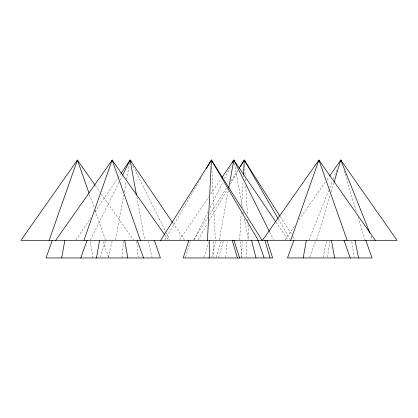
<?xml version="1.0" encoding="UTF-8"?>
<svg xmlns="http://www.w3.org/2000/svg" width="418" height="418" viewBox="0 0 418 418"><rect width="100%" height="100%" fill="white"/><g stroke="black" fill="none" stroke-linecap="round" stroke-linejoin="round"><path stroke-width="0.31" stroke-dasharray="2.09 1.57" d="M241.724 257.3L242.184 241.682M239.686 239.733L241.254 212.522M241.594 206.691L243.083 180.78M243.307 176.892L243.38 175.597M121.988 257.953L123.493 241.635M225.751 257.321L227.199 241.635M327.378 257.321L329.792 241.635M115.603 239.739L123.728 195.112M124.308 191.925L126.163 181.725M126.628 179.176L129.528 163.234M219.314 239.739L228.364 190.012M323.145 257.321L326.322 241.635M108.079 257.321L112.358 240.381M211.785 257.321L215.745 241.635M218.661 257.347L223.64 240.381M185.576 257.347L190.242 241.588M316.666 239.754L330.236 194.919M331.181 191.81L333.82 183.089M216.106 257.347L221.19 241.588M100.007 257.347L105.441 241.588M203.712 257.347L208.937 242.194M309.728 257.347L315.334 241.588M309.043 239.775L328.767 190.247M329.729 187.834L332.373 181.187M333.334 178.773L336.945 169.713M90.455 239.796L119.109 182.17M120.269 179.839L122.291 175.764M194.166 239.796L208.054 211.858M210.082 207.783L223.107 181.584M224.555 178.674L230.631 166.453M198.169 239.817L207.584 223.525M208.885 221.279L227.392 189.26M230.318 184.202L238.108 170.722M164.911 239.817L201.915 176.339M193.565 239.827L207.903 217.271M209.653 214.518L226.791 187.562M230.987 180.957L237.633 170.502M75.914 239.838L90.931 217.736M94.954 211.806L117.657 178.381M118.022 177.838L120.588 174.066M179.625 239.838L208.916 196.711M210.745 194.015L220.997 178.92M284.857 239.848L294.554 226.013M299.027 219.633L325.502 181.861M326.996 179.735L329.232 176.542M164.891 235.057L168.261 239.848M95.335 185.587L99.824 191.966M101.323 194.098L133.488 239.848M275.922 222.047L288.007 239.838M172.947 223.128L184.296 239.838M280.306 216.723L292.543 235.977M292.893 236.525L294.993 239.827M278.378 219.032L290.066 239.253M269.699 232.23L273.466 239.796M133.002 165.868L165.993 232.23M166.286 232.81L169.755 239.796M371.1 236.149L372.542 239.775M102.917 241.588L108.758 257.953M89.452 194.391L94.196 207.877M95.058 210.332L105.409 239.765M343.998 170.633L356.627 212.354M358.132 217.339L364.919 239.754M148.176 241.635L152.136 257.321M234.393 163.234L242.518 207.866M243.328 212.328L243.558 213.603M244.488 218.703L248.318 239.739M136.838 197.024L144.607 239.739M90.157 241.635L92.958 257.321M351.794 241.635L354.203 257.321M240.428 241.635L241.876 257.321M136.723 241.635L138.17 257.321M244.577 165.23L245.136 174.949M245.361 178.836L245.512 181.428M245.774 185.963L247.451 215.113M247.712 219.649L247.785 220.944M248.01 224.832L248.872 239.733M211.759 167.174L215.317 239.733M246.374 241.682L246.829 257.3M213.196 241.682L213.582 257.3"/><path stroke-width="0.63" d="M209.225 257.953L209.658 240.381M207.469 240.381L211.414 160.047L262.175 240.381M243.459 174.301L244.279 160.047L279.955 216.169M61.692 257.953L64.832 240.381M96.459 257.953L99.599 240.381M303.217 257.953L306.357 240.381M228.709 188.1L233.814 160.047L275.556 221.509M334.196 181.846L340.79 160.047L397.1 240.381L20.9 240.381L77.382 160.047L94.964 185.054M188.847 240.381L183.209 257.953L272.646 257.953L266.977 240.381M49.141 240.381L77.382 160.047L89.024 193.163M83.908 240.381L112.149 160.047L164.52 234.529M290.667 240.381L318.908 160.047L375.39 240.381M52.281 240.381L46.001 257.953L160.418 257.953L154.357 240.381M80.773 257.953L87.048 240.381M293.807 240.381L287.527 257.953L372.072 257.953L365.818 240.381M340.309 161.259L340.79 160.047L369.899 233.129M122.584 175.184L130.108 160.047L172.582 222.59M232.366 162.957L233.814 160.047L269.411 231.645M240.381 166.792L244.279 160.047L278.048 218.473M206.497 168.475L211.414 160.047L258.235 240.381M160.648 240.381L211.414 160.047M239.033 168.302L244.279 160.047L244.352 161.343M120.954 173.527L130.108 160.047L131.262 162.377M222.099 177.3L233.814 160.047L234.049 161.322M329.603 176.009L340.79 160.047L341.172 161.296M55.667 240.381L112.149 160.047L140.391 240.381M262.426 240.381L318.908 160.047L347.149 240.381M344.009 240.381L350.284 257.953M137.256 240.381L143.531 257.953M258.063 240.381L264.124 257.953M233.975 240.381L239.613 257.953M232.225 240.381L237.424 257.953M264.918 240.381L270.075 257.953M251.563 240.381L256.004 257.953M355.013 240.381L358.566 257.953M130.108 160.047L136.487 195.112M331.458 240.381L334.599 257.953M124.7 240.381L127.84 257.953"/></g></svg>
